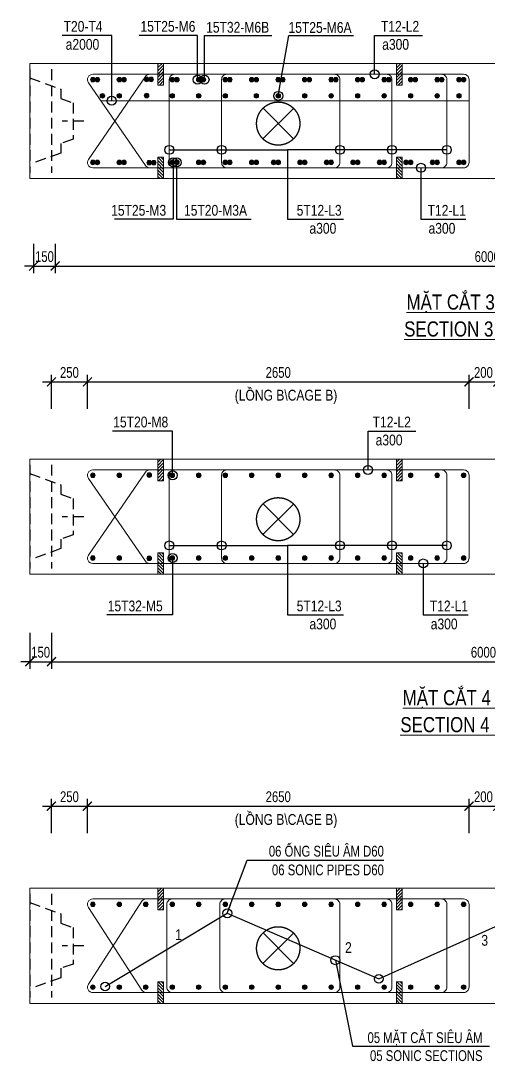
# Model space of a CAD drawing. Header units: millimetres. Extents: x 2746337 to 7547699, y -363432 to 15720.
# Drawn here: x 2806100 to 2819082, y -51149 to -22246 of the extents above; entities that cross this region are included whole.
import ezdxf
from ezdxf.enums import TextEntityAlignment as Align

# ---------------------------------------------------------------- set-up
doc = ezdxf.new("R2010")
doc.units = ezdxf.units.MM
doc.header["$LTSCALE"] = 1200
doc.header["$PDMODE"] = 3
doc.linetypes.add('CENTER', pattern=[2, 1.25, -0.25, 0.25, -0.25])
doc.linetypes.add('HIDDEN', pattern=[0.375, 0.25, -0.125])
for name, color, linetype, lineweight in [('5', 5, 'Continuous', 13), ('BOUND', 3, 'Continuous', 20), ('CWS', 8, 'HIDDEN', 9), ('ENOTE', 2, 'Continuous', 15), ('GRID', 74, 'CENTER', 15), ('K-THUOC', 1, 'Continuous', 18), ('LEADER', 8, 'Continuous', 9), ('MCT', 6, 'Continuous', 20), ('PIPE60', 1, 'Continuous', 25), ('TEXTEN', 3, 'Continuous', 13), ('TEXTMA', 2, 'Continuous', 13), ('TEXTVN', 2, 'Continuous', 20), ('TIE', 4, 'Continuous', 13)]:
    doc.layers.add(name, color=color, linetype=linetype, lineweight=lineweight)
for name, color, linetype in [('CDC.04.HIDDEN', 8, 'HIDDEN'), ('MCSA', 5, 'HIDDEN'), ('MIE', 5, 'HIDDEN')]:
    doc.layers.add(name, color=color, linetype=linetype)
doc.styles.add('DB_Arial', font='arial.ttf', dxfattribs={"width": 0.8})
doc.styles.add('SMTEXT', font='arial.ttf', dxfattribs={"width": 0.75})
doc.dimstyles.new('BSV25', dxfattribs={"dimtxt": 300, "dimasz": 250, "dimexe": 200, "dimexo": 0, "dimgap": 108, "dimtad": 1, "dimdec": 0, "dimlfac": 0.25, "dimdsep": 46, "dimtxsty": 'SMTEXT', "dimblk": 'ARCHTICK', "dimcen": 100, "dimdle": 250, "dimclrd": 256, "dimclre": 256, "dimclrt": 2, "dimadec": 0, "dimazin": 0, "dimtfac": 1, "dimtdec": 0, "dimtix": 1, "dimtmove": 2, "dimatfit": 3, "dimfxl": 800, "dimfxlon": 1, "dimtolj": 1, "dimtzin": 0, "dimarcsym": 0})

# ---------------------------------------------------------------- blocks, each defined once
blk = doc.blocks.new('_ArchTick')
at = {"color": 0, "linetype": 'ByBlock', "const_width": 0.15}
blk.add_lwpolyline([(-0.5, -0.5), (0.5, 0.5)], dxfattribs=at)
blk = doc.blocks.new('mct1')
at = {"lineweight": 9}
h = blk.add_hatch(color=256, dxfattribs=at)
h.dxf.hatch_style = 1
h.paths.add_polyline_path([(-16, 0, 1), (16, 0, 1)])
blk.add_circle((0, 0), 16, dxfattribs=at)
blk = doc.blocks.new('cws800')
at = {"layer": 'CDC.04.HIDDEN'}
for p, q in [((-600, 1440), (-600, -1440)), ((0, 1440), (0, -1440))]:
    blk.add_line(p, q, dxfattribs=at)
for points in [[(0, 1200), (-860, 888), (-860, 627), (-1200, 507), (-1200, -507), (-860, -627), (-860, -888), (0, -1200)], [(-1500, 0), (-900, 0)]]:
    blk.add_lwpolyline(points, dxfattribs=at)
blk = doc.blocks.new('*D211')
at = {"layer": 'Defpoints', "color": 0, "transparency": 16777216}
for p in [(2806350, -39048), (2806950, -39048), (2806950, -40051)]:
    blk.add_point(p, dxfattribs=at)
at = {"layer": 'K-THUOC', "lineweight": -2, "transparency": 16777216}
for p, q in [((2806350, -39251), (2806350, -40251)), ((2806950, -39251), (2806950, -40251)), ((2806350, -40051), (2806100, -40051)), ((2806350, -40051), (2806950, -40051)), ((2806950, -40051), (2807200, -40051))]:
    blk.add_line(p, q, dxfattribs=at)
at = {"layer": 'K-THUOC', "lineweight": -2, "transparency": 16777216, "xscale": 250, "yscale": 250, "zscale": 250}
blk.add_blockref('_ArchTick', (2806350, -40051), dxfattribs=at)
at = {"layer": 'K-THUOC', "lineweight": -2, "transparency": 16777216, "xscale": 250, "yscale": 250, "zscale": 250, "rotation": 180}
blk.add_blockref('_ArchTick', (2806950, -40051), dxfattribs=at)
at = {"layer": 'K-THUOC', "color": 2, "transparency": 16777216, "insert": (2806650, -39790), "char_height": 300, "attachment_point": 5, "style": 'SMTEXT'}
blk.add_mtext('\\A1;150', dxfattribs=at)
blk = doc.blocks.new('*D212')
at = {"layer": 'Defpoints', "color": 0, "transparency": 16777216}
for p in [(2807950, -32278), (2806950, -33028), (2807950, -33028)]:
    blk.add_point(p, dxfattribs=at)
at = {"layer": 'K-THUOC', "lineweight": -2, "transparency": 16777216}
for p, q in [((2806950, -33028), (2806950, -32078)), ((2807950, -33028), (2807950, -32078)), ((2806700, -32278), (2808200, -32278))]:
    blk.add_line(p, q, dxfattribs=at)
at = {"layer": 'K-THUOC', "lineweight": -2, "transparency": 16777216, "xscale": 250, "yscale": 250, "zscale": 250, "rotation": 180}
blk.add_blockref('_ArchTick', (2806950, -32278), dxfattribs=at)
at = {"layer": 'K-THUOC', "lineweight": -2, "transparency": 16777216, "xscale": 250, "yscale": 250, "zscale": 250}
blk.add_blockref('_ArchTick', (2807950, -32278), dxfattribs=at)
at = {"layer": 'K-THUOC', "color": 2, "transparency": 16777216, "insert": (2807450, -32017), "char_height": 300, "attachment_point": 5, "style": 'SMTEXT'}
blk.add_mtext('\\A1;250', dxfattribs=at)
blk = doc.blocks.new('*D213')
at = {"layer": 'Defpoints', "color": 0, "transparency": 16777216}
for p in [(2818550, -32278), (2807950, -33028), (2818550, -33028)]:
    blk.add_point(p, dxfattribs=at)
at = {"layer": 'K-THUOC', "lineweight": -2, "transparency": 16777216}
for p, q in [((2807950, -33028), (2807950, -32078)), ((2818550, -33028), (2818550, -32078)), ((2807700, -32278), (2818800, -32278))]:
    blk.add_line(p, q, dxfattribs=at)
at = {"layer": 'K-THUOC', "lineweight": -2, "transparency": 16777216, "xscale": 250, "yscale": 250, "zscale": 250, "rotation": 180}
blk.add_blockref('_ArchTick', (2807950, -32278), dxfattribs=at)
at = {"layer": 'K-THUOC', "lineweight": -2, "transparency": 16777216, "xscale": 250, "yscale": 250, "zscale": 250}
blk.add_blockref('_ArchTick', (2818550, -32278), dxfattribs=at)
at = {"layer": 'K-THUOC', "color": 2, "transparency": 16777216, "insert": (2813250, -32017), "char_height": 300, "attachment_point": 5, "style": 'SMTEXT'}
blk.add_mtext('\\A1;2650', dxfattribs=at)
blk = doc.blocks.new('*D214')
at = {"layer": 'Defpoints', "color": 0, "transparency": 16777216}
for p in [(2819350, -32278), (2818550, -33028), (2819350, -33028)]:
    blk.add_point(p, dxfattribs=at)
at = {"layer": 'K-THUOC', "lineweight": -2, "transparency": 16777216}
for p, q in [((2818550, -33028), (2818550, -32078)), ((2819350, -33028), (2819350, -32078)), ((2818300, -32278), (2819600, -32278))]:
    blk.add_line(p, q, dxfattribs=at)
at = {"layer": 'K-THUOC', "lineweight": -2, "transparency": 16777216, "xscale": 250, "yscale": 250, "zscale": 250, "rotation": 180}
blk.add_blockref('_ArchTick', (2818550, -32278), dxfattribs=at)
at = {"layer": 'K-THUOC', "lineweight": -2, "transparency": 16777216, "xscale": 250, "yscale": 250, "zscale": 250}
blk.add_blockref('_ArchTick', (2819350, -32278), dxfattribs=at)
at = {"layer": 'K-THUOC', "color": 2, "transparency": 16777216, "insert": (2818950, -32017), "char_height": 300, "attachment_point": 5, "style": 'SMTEXT'}
blk.add_mtext('\\A1;200', dxfattribs=at)
blk = doc.blocks.new('*D217')
at = {"layer": 'Defpoints', "color": 0, "transparency": 16777216}
for p in [(2806456, -28442), (2807056, -28442), (2807056, -29059)]:
    blk.add_point(p, dxfattribs=at)
at = {"layer": 'K-THUOC', "lineweight": -2, "transparency": 16777216}
for p, q in [((2806456, -28442), (2806456, -29259)), ((2807056, -28442), (2807056, -29259)), ((2806456, -29059), (2806206, -29059)), ((2806456, -29059), (2807056, -29059)), ((2807056, -29059), (2807306, -29059))]:
    blk.add_line(p, q, dxfattribs=at)
at = {"layer": 'K-THUOC', "lineweight": -2, "transparency": 16777216, "xscale": 250, "yscale": 250, "zscale": 250}
blk.add_blockref('_ArchTick', (2806456, -29059), dxfattribs=at)
at = {"layer": 'K-THUOC', "lineweight": -2, "transparency": 16777216, "xscale": 250, "yscale": 250, "zscale": 250, "rotation": 180}
blk.add_blockref('_ArchTick', (2807056, -29059), dxfattribs=at)
at = {"layer": 'K-THUOC', "color": 2, "transparency": 16777216, "insert": (2806756, -28798), "char_height": 300, "attachment_point": 5, "style": 'SMTEXT'}
blk.add_mtext('\\A1;150', dxfattribs=at)
blk = doc.blocks.new('*D229')
at = {"layer": 'Defpoints', "color": 0, "transparency": 16777216}
for p in [(2806950, -39048), (2830950, -39048), (2830950, -40051)]:
    blk.add_point(p, dxfattribs=at)
at = {"layer": 'K-THUOC', "lineweight": -2, "transparency": 16777216}
for p, q in [((2806950, -39251), (2806950, -40251)), ((2830950, -39251), (2830950, -40251)), ((2806700, -40051), (2831200, -40051))]:
    blk.add_line(p, q, dxfattribs=at)
at = {"layer": 'K-THUOC', "lineweight": -2, "transparency": 16777216, "xscale": 250, "yscale": 250, "zscale": 250, "rotation": 180}
blk.add_blockref('_ArchTick', (2806950, -40051), dxfattribs=at)
at = {"layer": 'K-THUOC', "lineweight": -2, "transparency": 16777216, "xscale": 250, "yscale": 250, "zscale": 250}
blk.add_blockref('_ArchTick', (2830950, -40051), dxfattribs=at)
at = {"layer": 'K-THUOC', "color": 2, "transparency": 16777216, "insert": (2818950, -39790), "char_height": 300, "attachment_point": 5, "style": 'SMTEXT'}
blk.add_mtext('\\A1;6000', dxfattribs=at)
blk = doc.blocks.new('*D230')
at = {"layer": 'Defpoints', "color": 0, "transparency": 16777216}
for p in [(2807056, -28442), (2831056, -28442), (2831056, -29059)]:
    blk.add_point(p, dxfattribs=at)
at = {"layer": 'K-THUOC', "lineweight": -2, "transparency": 16777216}
for p, q in [((2807056, -28442), (2807056, -29259)), ((2831056, -28442), (2831056, -29259)), ((2806806, -29059), (2831306, -29059))]:
    blk.add_line(p, q, dxfattribs=at)
at = {"layer": 'K-THUOC', "lineweight": -2, "transparency": 16777216, "xscale": 250, "yscale": 250, "zscale": 250, "rotation": 180}
blk.add_blockref('_ArchTick', (2807056, -29059), dxfattribs=at)
at = {"layer": 'K-THUOC', "lineweight": -2, "transparency": 16777216, "xscale": 250, "yscale": 250, "zscale": 250}
blk.add_blockref('_ArchTick', (2831056, -29059), dxfattribs=at)
at = {"layer": 'K-THUOC', "color": 2, "transparency": 16777216, "insert": (2819056, -28798), "char_height": 300, "attachment_point": 5, "style": 'SMTEXT'}
blk.add_mtext('\\A1;6000', dxfattribs=at)
blk = doc.blocks.new('sp')
at = {"layer": '5', "lineweight": 20}
h = blk.add_hatch(dxfattribs=at)
h.set_pattern_fill('ANSI31', color=256, scale=500)
h.set_pattern_definition([(45, (0, 0), (-44.194, 44.194), [])])
h.paths.add_polyline_path([(80, 300), (-80, 300), (-80, -300), (80, -300)])
blk.add_lwpolyline([(-80, -300), (80, -300), (80, 300), (-80, 300)], close=True, dxfattribs=at)
blk = doc.blocks.new('tremie')
at = {"layer": 'MIE', "color": 74, "ltscale": 1000}
for p, q in [((424, -424), (-424, 424)), ((424, 424), (-424, -424))]:
    blk.add_line(p, q, dxfattribs=at)
at = {"layer": 'MIE', "ltscale": 500}
blk.add_circle((0, 0), 600, dxfattribs=at)
blk = doc.blocks.new('*D1080')
at = {"layer": 'Defpoints', "color": 0, "transparency": 16777216}
for p in [(2807950, -44065), (2806950, -44815), (2807950, -44815)]:
    blk.add_point(p, dxfattribs=at)
at = {"layer": 'K-THUOC', "lineweight": -2, "transparency": 16777216}
for p, q in [((2806950, -44815), (2806950, -43865)), ((2807950, -44815), (2807950, -43865)), ((2806700, -44065), (2808200, -44065))]:
    blk.add_line(p, q, dxfattribs=at)
at = {"layer": 'K-THUOC', "lineweight": -2, "transparency": 16777216, "xscale": 250, "yscale": 250, "zscale": 250, "rotation": 180}
blk.add_blockref('_ArchTick', (2806950, -44065), dxfattribs=at)
at = {"layer": 'K-THUOC', "lineweight": -2, "transparency": 16777216, "xscale": 250, "yscale": 250, "zscale": 250}
blk.add_blockref('_ArchTick', (2807950, -44065), dxfattribs=at)
at = {"layer": 'K-THUOC', "color": 2, "transparency": 16777216, "insert": (2807450, -43804), "char_height": 300, "attachment_point": 5, "style": 'SMTEXT'}
blk.add_mtext('\\A1;250', dxfattribs=at)
blk = doc.blocks.new('*D1081')
at = {"layer": 'Defpoints', "color": 0, "transparency": 16777216}
for p in [(2818550, -44065), (2807950, -44815), (2818550, -44815)]:
    blk.add_point(p, dxfattribs=at)
at = {"layer": 'K-THUOC', "lineweight": -2, "transparency": 16777216}
for p, q in [((2807950, -44815), (2807950, -43865)), ((2818550, -44815), (2818550, -43865)), ((2807700, -44065), (2818800, -44065))]:
    blk.add_line(p, q, dxfattribs=at)
at = {"layer": 'K-THUOC', "lineweight": -2, "transparency": 16777216, "xscale": 250, "yscale": 250, "zscale": 250, "rotation": 180}
blk.add_blockref('_ArchTick', (2807950, -44065), dxfattribs=at)
at = {"layer": 'K-THUOC', "lineweight": -2, "transparency": 16777216, "xscale": 250, "yscale": 250, "zscale": 250}
blk.add_blockref('_ArchTick', (2818550, -44065), dxfattribs=at)
at = {"layer": 'K-THUOC', "color": 2, "transparency": 16777216, "insert": (2813250, -43804), "char_height": 300, "attachment_point": 5, "style": 'SMTEXT'}
blk.add_mtext('\\A1;2650', dxfattribs=at)
blk = doc.blocks.new('*D1082')
at = {"layer": 'Defpoints', "color": 0, "transparency": 16777216}
for p in [(2819350, -44065), (2818550, -44815), (2819350, -44815)]:
    blk.add_point(p, dxfattribs=at)
at = {"layer": 'K-THUOC', "lineweight": -2, "transparency": 16777216}
for p, q in [((2818550, -44815), (2818550, -43865)), ((2819350, -44815), (2819350, -43865)), ((2818300, -44065), (2819600, -44065))]:
    blk.add_line(p, q, dxfattribs=at)
at = {"layer": 'K-THUOC', "lineweight": -2, "transparency": 16777216, "xscale": 250, "yscale": 250, "zscale": 250, "rotation": 180}
blk.add_blockref('_ArchTick', (2818550, -44065), dxfattribs=at)
at = {"layer": 'K-THUOC', "lineweight": -2, "transparency": 16777216, "xscale": 250, "yscale": 250, "zscale": 250}
blk.add_blockref('_ArchTick', (2819350, -44065), dxfattribs=at)
at = {"layer": 'K-THUOC', "color": 2, "transparency": 16777216, "insert": (2818950, -43804), "char_height": 300, "attachment_point": 5, "style": 'SMTEXT'}
blk.add_mtext('\\A1;200', dxfattribs=at)

msp = doc.modelspace()

# ---------------------------------------------------------------- linework, layer by layer
at = {"layer": 'BOUND'}
for points in [[(2806349.7, -26630.7), (2830349.7, -26630.7), (2830349.7, -23430.7), (2806349.7, -23430.7)], [(2806349.7, -37622.4), (2830349.7, -37622.4), (2830349.7, -34422.4), (2806349.7, -34422.4)], [(2806349.7, -49542.3), (2830349.7, -49542.3), (2830349.7, -46342.3), (2806349.7, -46342.3)]]:
    msp.add_lwpolyline(points, close=True, dxfattribs=at)
at = {"layer": 'MCSA', "color": 5, "ltscale": 1000}
msp.add_lwpolyline([(2808445.8, -49076.3), (2811836, -47041.1), (2816041, -48864.3), (2820174.4, -47009.4)], dxfattribs=at)
at = {"layer": 'PIPE60'}
for centre in [(2816041, -48864.3), (2808445.8, -49076.3)]:
    msp.add_circle(centre, 120, dxfattribs=at)
at = {"layer": 'TIE'}
msp.add_line((2808322.7, -24468.8), (2818549.7, -24468.8), dxfattribs=at)
for points in [[(2809684.3, -23730.7, 0.2467092), (2809560.8, -23795.6), (2807976.2, -26095.6, 0.6042234), (2808099.7, -26330.7), (2818399.7, -26330.7, 0.4142136), (2818549.7, -26180.7), (2818549.7, -23880.7, 0.4142136), (2818399.7, -23730.7), (2808099.7, -23730.7, 0.6042234), (2807976.2, -23965.8), (2809560.8, -26265.8, 0.2467092), (2809684.3, -26330.7)], [(2810824.5, -26330.7), (2810374.5, -26330.7, -0.4142136), (2810224.5, -26180.7), (2810224.5, -23880.7, -0.4142136), (2810374.5, -23730.7), (2810824.5, -23730.7)], [(2812276.1, -26330.7), (2811826.1, -26330.7, -0.4142136), (2811676.1, -26180.7), (2811676.1, -23880.7, -0.4142136), (2811826.1, -23730.7), (2812276.1, -23730.7)], [(2814812.1, -26330.7, 0.4142136), (2814962.1, -26180.7), (2814962.1, -23880.7, 0.4142136), (2814812.1, -23730.7)], [(2816258.9, -26330.7, 0.4142136), (2816408.9, -26180.7), (2816408.9, -23880.7, 0.4142136), (2816258.9, -23730.7)], [(2817783.3, -26330.7, 0.4142136), (2817933.3, -26180.7), (2817933.3, -23880.7, 0.4142136), (2817783.3, -23730.7)], [(2809684.3, -34722.4, 0.2467092), (2809560.8, -34787.3), (2807976.2, -37087.3, 0.6042234), (2808099.7, -37322.4), (2818399.7, -37322.4, 0.4142136), (2818549.7, -37172.4), (2818549.7, -34872.4, 0.4142136), (2818399.7, -34722.4), (2808099.7, -34722.4, 0.6042234), (2807976.2, -34957.5), (2809560.8, -37257.5, 0.2467092), (2809684.3, -37322.4)], [(2810824.5, -37322.4), (2810374.5, -37322.4, -0.4142136), (2810224.5, -37172.4), (2810224.5, -34872.4, -0.4142136), (2810374.5, -34722.4), (2810824.5, -34722.4)], [(2812276.1, -37322.4), (2811826.1, -37322.4, -0.4142136), (2811676.1, -37172.4), (2811676.1, -34872.4, -0.4142136), (2811826.1, -34722.4), (2812276.1, -34722.4)], [(2814362.1, -37322.4), (2814812.1, -37322.4, 0.4142136), (2814962.1, -37172.4), (2814962.1, -34872.4, 0.4142136), (2814812.1, -34722.4), (2814362.1, -34722.4)], [(2815808.9, -37322.4), (2816258.9, -37322.4, 0.4142136), (2816408.9, -37172.4), (2816408.9, -34872.4, 0.4142136), (2816258.9, -34722.4), (2815808.9, -34722.4)], [(2817783.3, -37322.4, 0.4142136), (2817933.3, -37172.4), (2817933.3, -34872.4, 0.4142136), (2817783.3, -34722.4)], [(2809584.3, -46642.3, 0.2467092), (2809460.8, -46707.2), (2807976.2, -49007.2, 0.6042234), (2808099.7, -49242.3), (2818399.7, -49242.3, 0.4142136), (2818549.7, -49092.3), (2818549.7, -46792.3, 0.4142136), (2818399.7, -46642.3), (2808099.7, -46642.3, 0.6042234), (2807976.2, -46877.4), (2809460.8, -49177.4, 0.2467092), (2809584.3, -49242.3)], [(2810756.9, -49242.3), (2810306.9, -49242.3, -0.4142136), (2810156.9, -49092.3), (2810156.9, -46792.3, -0.4142136), (2810306.9, -46642.3), (2810756.9, -46642.3)], [(2812228.3, -49242.3), (2811778.3, -49242.3, -0.4142136), (2811628.3, -49092.3), (2811628.3, -46792.3, -0.4142136), (2811778.3, -46642.3), (2812228.3, -46642.3)], [(2814812.1, -49242.3, 0.4142136), (2814962.1, -49092.3), (2814962.1, -46792.3, 0.4142136), (2814812.1, -46642.3)], [(2816258.9, -49242.3, 0.4142136), (2816408.9, -49092.3), (2816408.9, -46792.3, 0.4142136), (2816258.9, -46642.3)], [(2817783.3, -49242.3, 0.4142136), (2817933.3, -49092.3), (2817933.3, -46792.3, 0.4142136), (2817783.3, -46642.3)]]:
    msp.add_lwpolyline(points, format="xyb", dxfattribs=at)

# ---------------------------------------------------------------- block references
at = {"layer": 'CWS', "xscale": -1}
for p in [(2806349.7, -25030.7), (2806349.7, -36022.4), (2806349.7, -47942.3)]:
    msp.add_blockref('cws800', p, dxfattribs=at)
at = {"layer": 'ENOTE'}
for p in [(2809986.1, -23730.7), (2816611.2, -23730.7), (2809986.1, -34722.4), (2816611.2, -34722.4), (2809986.1, -46642.3), (2816611.2, -46642.3)]:
    msp.add_blockref('sp', p, dxfattribs=at)
at = {"layer": 'ENOTE', "xscale": -1, "rotation": 180}
for p in [(2809986.1, -26330.7), (2816611.2, -26330.7), (2809986.1, -37322.4), (2816611.2, -37322.4), (2809986.1, -49242.3), (2816611.2, -49242.3)]:
    msp.add_blockref('sp', p, dxfattribs=at)
at = {"layer": 'GRID', "rotation": 269.6724061558663}
for p in [(2813249.7, -25101.6), (2813249.7, -36093.3), (2813249.7, -48013.2)]:
    msp.add_blockref('tremie', p, dxfattribs=at)
at = {"layer": 'MCT', "xscale": 4, "yscale": 4, "zscale": 4}
for p in [(2808099.7, -23880.7), (2808227.7, -23880.7), (2808835.4, -23880.7), (2808963.4, -23880.7), (2809593.4, -23874.7), (2809721.4, -23874.7), (2810306.9, -23880.7), (2810434.9, -23880.7), (2811042.6, -23880.7), (2811170.6, -23880.7), (2811778.3, -23880.7), (2811906.3, -23880.7), (2812514, -23880.7), (2812642, -23880.7), (2813249.7, -23880.7), (2813377.7, -23880.7), (2813985.4, -23880.7), (2814113.4, -23880.7), (2814721.1, -23880.7), (2814849.1, -23880.7), (2815456.9, -23880.7), (2815584.9, -23880.7), (2816192.6, -23880.7), (2816320.6, -23880.7), (2816928.3, -23880.7), (2817056.3, -23880.7), (2817664, -23880.7), (2817792, -23880.7), (2818271.7, -23880.7), (2818399.7, -23880.7), (2808835.4, -24330.7), (2809593.4, -24324.7), (2810306.9, -24330.7), (2811042.6, -24330.7), (2811778.3, -24330.7), (2812642, -24330.7), (2813249.7, -24330.7), (2813985.4, -24330.7), (2814721.1, -24330.7), (2815456.9, -24330.7), (2816192.6, -24330.7), (2816928.3, -24330.7), (2817664, -24330.7), (2818271.7, -24330.7), (2808099.7, -34872.4), (2808835.4, -34872.4), (2809666.6, -34866.4), (2810306.9, -34872.4), (2811042.6, -34872.4), (2811778.3, -34872.4), (2812514, -34872.4), (2813249.7, -34872.4), (2813985.4, -34872.4), (2814721.1, -34872.4), (2815456.9, -34872.4), (2816192.6, -34872.4), (2816928.3, -34872.4), (2817664, -34872.4), (2818399.7, -34872.4)]:
    msp.add_blockref('mct1', p, dxfattribs=at)
at = {"layer": 'MCT', "lineweight": 20, "xscale": 4, "yscale": 4, "zscale": 4}
msp.add_blockref('mct1', (2808367.4, -24330.7), dxfattribs=at)
at = {"layer": 'MCT', "xscale": -4, "yscale": 4, "zscale": 4, "rotation": 180}
for p in [(2808099.7, -26180.7), (2808227.7, -26180.7), (2808835.4, -26180.7), (2808963.4, -26180.7), (2809666.6, -26186.7), (2809794.6, -26186.7), (2810306.9, -26180.7), (2810434.9, -26180.7), (2811042.6, -26180.7), (2811170.6, -26180.7), (2811778.3, -26180.7), (2811906.3, -26180.7), (2812514, -26180.7), (2812642, -26180.7), (2813121.7, -26180.7), (2813249.7, -26180.7), (2813857.4, -26180.7), (2813985.4, -26180.7), (2814593.1, -26180.7), (2814721.1, -26180.7), (2815328.9, -26180.7), (2815456.9, -26180.7), (2816064.6, -26180.7), (2816192.6, -26180.7), (2816800.3, -26180.7), (2816928.3, -26180.7), (2817536, -26180.7), (2817664, -26180.7), (2818271.7, -26180.7), (2818399.7, -26180.7), (2808099.7, -37172.4), (2808835.4, -37172.4), (2809666.6, -37178.3), (2810306.9, -37172.4), (2811042.6, -37172.4), (2811778.3, -37172.4), (2812514, -37172.4), (2813249.7, -37172.4), (2813985.4, -37172.4), (2814721.1, -37172.4), (2815456.9, -37172.4), (2816192.6, -37172.4), (2816928.3, -37172.4), (2817664, -37172.4), (2818399.7, -37172.4), (2808099.7, -46792.3), (2808835.4, -46792.3), (2809571.1, -46792.3), (2810306.9, -46792.3), (2811042.6, -46792.3), (2811778.3, -46792.3), (2812514, -46792.3), (2813249.7, -46792.3), (2813985.4, -46792.3), (2814721.1, -46792.3), (2815456.9, -46792.3), (2816192.6, -46792.3), (2816928.3, -46792.3), (2817664, -46792.3), (2818399.7, -46792.3), (2808099.7, -49092.3), (2808835.4, -49092.3), (2809571.1, -49092.3), (2810306.9, -49092.3), (2811042.6, -49092.3), (2811778.3, -49092.3), (2812514, -49092.3), (2813249.7, -49092.3), (2813985.4, -49092.3), (2814721.1, -49092.3), (2815456.9, -49092.3), (2816192.6, -49092.3), (2816928.3, -49092.3), (2817664, -49092.3), (2818399.7, -49092.3)]:
    msp.add_blockref('mct1', p, dxfattribs=at)

# ---------------------------------------------------------------- texts
at = {"layer": 'TEXTEN', "style": 'DB_Arial', "width": 0.8}
for s, p in [('T20-T4', (2808368.8, -22550.7)), ('T12-L2', (2817165.1, -22550.7)), ('5T12-L3', (2815010.9, -27660.7)), ('T12-L1', (2818462, -27660.7)), ('a300', (2814863.6, -28160.7)), ('T12-L2', (2816934.7, -33542.4)), ('5T12-L3', (2815010.9, -38652.4)), ('T12-L1', (2818523.4, -38652.4)), ('a300', (2814863.6, -39152.4))]:
    msp.add_text(s, height=300, dxfattribs=at).set_placement(p, align=Align.RIGHT)
for s, p in [('a2000', (2807346.3, -23050.7)), ('a300', (2816138.1, -23050.7)), ('a300', (2817425.2, -28160.7)), ('a300', (2815955.6, -34042.4)), ('a300', (2817486.6, -39152.4))]:
    msp.add_text(s, height=300, dxfattribs=at).set_placement(p)
at = {"layer": 'TEXTMA', "style": 'DB_Arial', "width": 0.8}
for s, p in [('15T25-M6', (2809422.7, -22550.7)), ('15T32-M6B', (2811246.8, -22576)), ('15T25-M6A', (2813535.1, -22581.7)), ('15T25-M3', (2808608.7, -27660.7)), ('15T20-M3A', (2810633.1, -27660.7)), ('15T20-M8', (2808667, -33542.4)), ('15T32-M5', (2808513.6, -38652.4))]:
    msp.add_text(s, height=300, dxfattribs=at).set_placement(p)
at = {"layer": 'TEXTVN', "style": 'DB_Arial', "width": 0.8}
for s, p in [('%%UMẶT CẮT 3 (TL 1:25)', (2819056.1, -30059.4)), ('%%USECTION 3 (SC 1:25)', (2819056.1, -30859.4)), ('%%UMẶT CẮT 4 (TL 1:25)', (2818949.7, -41051.1)), ('%%USECTION 4 (SC 1:25)', (2818949.7, -41851.1))]:
    msp.add_text(s, height=420, rotation=360, dxfattribs=at).set_placement(p, align=Align.MIDDLE)
for p in [(2812041.6, -32796.9), (2812041.6, -44583.8)]:
    msp.add_text('(LỒNG B\\CAGE B)', height=300, rotation=360, dxfattribs=at).set_placement(p)
at = {"layer": 'TEXTVN', "lineweight": 20, "style": 'SMTEXT', "width": 0.75}
for s, p in [('06 ỐNG SIÊU ÂM D60', (2816185, -45465.2)), ('06 SONIC PIPES D60', (2816185, -45985.2)), ('05 MẶT CẮT SIÊU ÂM', (2818925.6, -50645)), ('05 SONIC SECTIONS', (2818925.6, -51145))]:
    msp.add_text(s, height=300, dxfattribs=at).set_placement(p, align=Align.RIGHT)
at = {"layer": 'TEXTVN', "style": 'DB_Arial', "width": 0.8}
for s, p in [('1', (2810481.9, -47784.8)), ('3', (2818986, -47941.4)), ('2', (2815199.8, -48142.6))]:
    msp.add_text(s, height=300, rotation=360, dxfattribs=at).set_placement(p, align=Align.CENTER)

# ---------------------------------------------------------------- dimensions: what is measured, and where the dimension line sits
at = {"layer": 'K-THUOC'}
for base, p1, p2, picture, middle in [((2807056.1, -29059.4), (2806456.1, -28442.3), (2807056.1, -28442.3), '*D217', (2806756.1, -28798.2)), ((2831056.1, -29059.4), (2807056.1, -28442.3), (2831056.1, -28442.3), '*D230', (2819056.1, -28798.2)), ((2807949.7, -32278.1), (2806949.7, -33028.1), (2807949.7, -33028.1), '*D212', (2807449.7, -32017)), ((2818549.7, -32278.1), (2807949.7, -33028.1), (2818549.7, -33028.1), '*D213', (2813249.7, -32017)), ((2819349.7, -32278.1), (2818549.7, -33028.1), (2819349.7, -33028.1), '*D214', (2818949.7, -32017)), ((2806949.7, -40051.1), (2806349.7, -39047.7), (2806949.7, -39047.7), '*D211', (2806649.7, -39789.9)), ((2830949.7, -40051.1), (2806949.7, -39047.7), (2830949.7, -39047.7), '*D229', (2818949.7, -39789.9)), ((2807949.7, -44065), (2806949.7, -44815), (2807949.7, -44815), '*D1080', (2807449.7, -43803.8)), ((2818549.7, -44065), (2807949.7, -44815), (2818549.7, -44815), '*D1081', (2813249.7, -43803.8)), ((2819349.7, -44065), (2818549.7, -44815), (2819349.7, -44815), '*D1082', (2818949.7, -43803.8))]:
    dim = msp.add_linear_dim(base=base, p1=p1, p2=p2, dimstyle='BSV25', dxfattribs=at)
    dim.commit()
    dim.dimension.update_dxf_attribs({"geometry": picture, "text_midpoint": middle})

# ---------------------------------------------------------------- leaders
at = {"layer": 'LEADER'}
for points in [[(2808624.2, -24468.8), (2808624.2, -22650.7), (2807245.5, -22650.7)], [(2811009.3, -23880.7), (2811009.3, -22650.7), (2809383.4, -22650.7)], [(2811202.2, -23880.7), (2811202.2, -22650.7), (2813074.2, -22650.7)], [(2813249.7, -24330.7), (2813543.6, -22650.7), (2815339.2, -22650.7)], [(2815928.1, -23730.7), (2815928.1, -22650.7), (2817258.1, -22650.7)], [(2810224.5, -25830.7), (2813510.6, -25830.7), (2813510.6, -27760.7), (2815058.7, -27760.7)], [(2811676.1, -25830.7), (2813510.6, -25830.7), (2813510.6, -27760.7), (2815058.7, -27760.7)], [(2816408.9, -25830.7), (2813510.6, -25830.7), (2813510.6, -27760.7), (2815058.7, -27760.7)], [(2817933.3, -25830.7), (2813510.6, -25830.7), (2813510.6, -27760.7), (2815058.7, -27760.7)], [(2814962.1, -25830.7), (2813510.6, -25830.7), (2813510.6, -27760.7)], [(2814962.1, -25830.7), (2813510.6, -25830.7), (2813510.6, -27760.7)], [(2810329.7, -26180.7), (2810329.7, -27760.7), (2808705.7, -27760.7)], [(2810426.9, -26180.7), (2810426.9, -27760.7), (2812496.3, -27760.7)], [(2817215.2, -26330.7), (2817215.2, -27760.7), (2818460.8, -27760.7)], [(2810317.2, -34872.4), (2810317.2, -33642.4), (2808648.4, -33642.4)], [(2815745.6, -34722.4), (2815745.6, -33642.4), (2817075.6, -33642.4)], [(2810224.5, -36822.4), (2813510.6, -36822.4), (2813510.6, -38752.4), (2815058.7, -38752.4)], [(2811676.1, -36822.4), (2813510.6, -36822.4), (2813510.6, -38752.4), (2815058.7, -38752.4)], [(2816408.9, -36822.4), (2813510.6, -36822.4), (2813510.6, -38752.4), (2815058.7, -38752.4)], [(2817933.3, -36822.4), (2813510.6, -36822.4), (2813510.6, -38752.4), (2815058.7, -38752.4)], [(2814962.1, -36822.4), (2813510.6, -36822.4), (2813510.6, -38752.4)], [(2810314.8, -37172.4), (2810314.8, -38752.4), (2808486.2, -38752.4)], [(2817276.6, -37322.4), (2817276.6, -38752.4), (2818522.2, -38752.4)], [(2811836, -47041.1), (2812385, -45565.2), (2816185, -45565.2)], [(2814838.4, -48342.9), (2815316.7, -50733), (2819116.7, -50733)]]:
    msp.add_leader(points, dimstyle='BSV25', override={"dimldrblk": 'Origin'}, dxfattribs=at)

doc.saveas('drawing.dxf')
